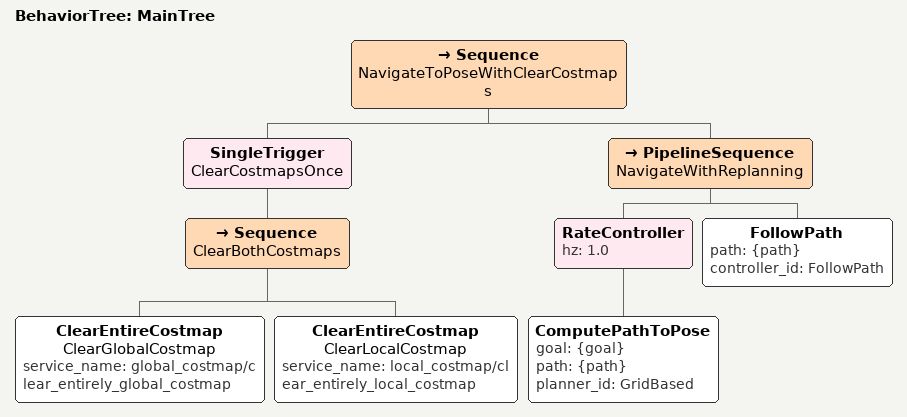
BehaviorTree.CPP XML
<root main_tree_to_execute="MainTree">
  <BehaviorTree ID="MainTree">

    <Sequence name="NavigateToPoseWithClearCostmaps">

      <!-- Clear both costmaps one time before this goal starts -->
      <SingleTrigger name="ClearCostmapsOnce">
        <Sequence name="ClearBothCostmaps">
          <ClearEntireCostmap
            name="ClearGlobalCostmap"
            service_name="global_costmap/clear_entirely_global_costmap"/>

          <ClearEntireCostmap
            name="ClearLocalCostmap"
            service_name="local_costmap/clear_entirely_local_costmap"/>
        </Sequence>
      </SingleTrigger>

      <!-- Normal Nav2 navigation behavior -->
      <PipelineSequence name="NavigateWithReplanning">

        <RateController hz="1.0">
          <ComputePathToPose
            goal="{goal}"
            path="{path}"
            planner_id="GridBased"/>
        </RateController>

        <FollowPath
          path="{path}"
          controller_id="FollowPath"/>

      </PipelineSequence>

    </Sequence>

  </BehaviorTree>
</root>
